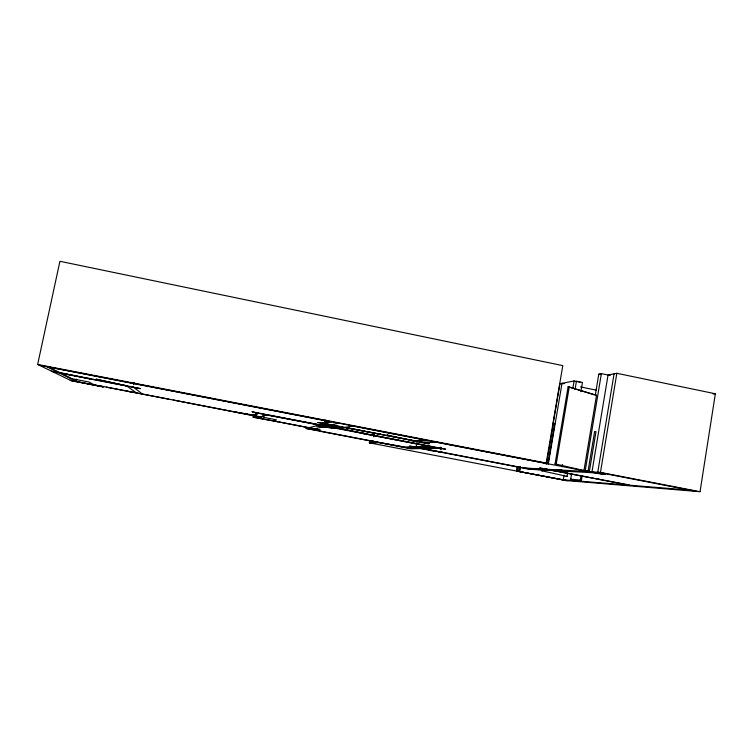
<?xml version="1.0" encoding="UTF-8"?>
<svg xmlns="http://www.w3.org/2000/svg" width="753" height="753" viewBox="0 0 753 753"><rect width="100%" height="100%" fill="white"/><g stroke="black" fill="none" stroke-linecap="round" stroke-linejoin="round"><path stroke-width="1.13" d="M700.036 491.709L715.35 393.772L616.839 373.29L608.048 375.013L591.962 471.924L600.461 472.395L700.036 491.709L565.936 480.536M614.072 373.827L597.76 472.244L696.713 491.436M600.461 472.395L616.839 373.29M571.725 479.397L570.699 479.2L571.659 473.515M581.128 475.454L580.375 479.962L581.429 480.16L582.182 475.651M595.341 394.798L598.786 374.156L601.383 373.629L610.212 375.465M583.961 470.559L596.517 395.231L568.129 386.75L555.065 463.904L583.961 470.559L582.813 470.399M582.709 470.493L585.222 470.625L601.383 373.629M569.277 386.816L556.213 464.064L555.065 463.904M572.929 387.88L574.097 380.952L580.092 382.185M562.002 466.794L562.397 464.479M575.076 389.301L576.44 381.206L582.436 382.439L580.883 391.682M564.072 475.19L563.3 479.793L690.172 490.175M566.171 476.263L567.094 476.404L567.668 472.969M546.217 464.46L546.612 462.144M553.097 423.995L559.978 383.541L564.345 383.597M38.968 365.101L543.958 462.982L546.687 463.133L553.474 423.224L554.801 423.497L548.024 463.396L544.231 463.048M548.212 464.601L562.049 383.126M517.33 466.549L516.558 471.039L568.139 480.725M517.085 470.004L517.669 466.644M517.386 470.023L517.772 467.773M518.506 471.162L519.288 466.653M519.495 471.35L520.267 466.841M520.361 466.766L519.561 471.387L517.537 471.227M440.336 449.532L440.74 447.169M441.06 449.635L441.465 447.357M416.955 442.576L416.108 447.197L531.204 469.364M566.595 480.649L369.346 442.839L369.77 440.561M370.203 440.665L369.939 442.933M373.441 436.684L373.855 434.443M373.639 436.693L374.053 434.443M322.378 425.153L342.991 427.826L322.378 425.153L322.811 422.866M324.006 423.817L324.807 420.325M324.985 420.296L324.327 423.732L331.64 421.831M325.691 420.089L325.042 423.544L381.093 434.387L380.02 434.5M254.382 414.884L253.93 417.171L277.772 421.736L252.923 417.275L253.403 414.988M254.175 415.063L253.723 417.369L255.098 416.07L255.775 412.625M255.775 413.557L255.323 415.863L258.345 412.992M133.573 384.614L134.043 382.336M76.853 379.088L76.373 381.376L59.44 372.98M37.65 364.461L59.92 261.291L562.792 365.619L546.217 463.057L37.65 364.461L71.281 380.726L102.897 386.76M247.361 414.028L235.821 412.089M259.634 418.273L264.425 414.47M274.243 421.012L276.407 419.845L262.806 417.171L265.903 414.818L438.199 448.016M278.384 421.878L320.11 429.916L277.273 421.595M318.519 424.551L327.884 426.358M90.586 379.079L140.482 388.642L59.807 372.641L48.653 367.069L329.739 421.548L323.423 423.233L317.766 422.461L323.752 423.751M308.372 427.892L305.887 428.542L319.705 430.98M308.89 427.751L318.801 425.172M320.364 424.767L323.828 423.864M311.827 429.464L325.023 426.367M330.351 425.125L326.887 426.057M331.631 424.824L338.634 423.186M330.642 425.181L323.536 423.807M332.289 425.351L330.765 425.2M328.412 426.527L258.081 413.237M328.788 426.593L328.035 426.763L330.049 426.829L256.858 412.682M329.56 426.678L330.68 426.951M559.498 383.842L574.097 380.952M321.333 431.29L320.759 431.403L410.752 448.741L420.174 448.6M361.468 433.201L362.372 433.088M361.788 433.267L430.33 446.567L414.734 446.934L410.479 446.115L409.378 446.143L413.613 446.962L405.378 447.15L371.775 441.211M362.701 433.154L364.17 433.361M362.372 433.389L363.36 433.267M363.605 433.634L364.603 433.512M713.082 394.035L715.35 393.772M383.305 434.801L415.214 440.91L426.527 440.307L352.658 425.991L345.279 427.384L383.315 434.782M372.236 441.079L373.516 441.267M372.867 441.456L373.883 441.39M369.346 442.839L377.611 442.359M412.588 440.467L324.148 423.779M370.363 443.028L378.674 442.566M412.493 440.797L413.886 440.721M416.475 441.23L428.551 440.609M442.331 452.233L441.465 452.026M247.37 414.018L254.166 415.289L256.528 412.945L251.944 411.759L256.782 412.691M435.366 441.936L421.576 442.538L410.893 440.477L411.599 440.684M405.274 447.433L432.137 446.849M409.557 448.477L420.569 448.299M421.736 448.28L439.573 447.997M409.688 448.534L419.063 448.383L432.213 450.576M423.393 448.543L439.677 448.308L445.663 449.174L330.661 426.932M429.389 450.369L441.766 452.129M438.651 451.781L440.646 451.913M518.45 467.152L520.154 467.236M584.752 470.889L587.82 471.566L524.126 468.008M585.297 471.011L588.046 471.152L594.654 431.441L595.971 431.704L589.373 471.406L586.606 471.265M525.745 468.319L561.418 470.258L567.48 471.434M529.867 469.072L565.136 471.058L559.084 469.891M604.433 473.533L595.934 473.053L436.655 442.265L424.485 442.783L429.342 443.724L427.958 443.771L421.529 442.604M605.459 473.816L600.132 473.515L605.092 474.475L602.456 474.315L594.343 472.828L529.444 469.27L414.978 447.226M595.369 395.165L596.517 395.231M570.699 479.2L581.429 480.16M565.014 480.405L565.672 480.518M336.478 427.478L335.669 427.384L361.92 433.144L361.101 433.041M387.814 435.083L386.92 434.97L411.524 440.439L410.62 440.317M542.358 470.841L541.435 470.71L567.094 476.404M597.92 478.936L598.936 479.115M316.269 425.831L322.331 426.998M70.17 380.18L101.504 386.477M261.235 417.002L101.947 386.233M71.055 380.613L103.575 386.92L93.993 384.698L88.948 382.025L71.968 378.721L61.398 373.432M260.98 417.2L173.143 400.022M306.367 428.41L410.601 448.459M517.198 471.143L566.388 480.574M546.687 463.133L548.024 463.396M585.222 470.625L598.531 473.204M412.164 440.401L422.913 442.482M51.355 371.088L89.296 378.75M568.797 471.387L569.701 471.557M52.484 371.634L91.104 379.117L88.769 378.307L89.72 378.844M629.452 485.007L539.59 467.952L626.082 484.65M580.412 386.891L596.489 390.195M598.786 374.156L600.96 374.608M568.129 386.75L594.277 394.826M46.507 366.56L58.367 372.443M101.476 386.185L102.352 386.684M106.267 387.136L168.888 399.203M127.662 391.259L128.198 391.626M129.836 391.682L130.354 392.04M125.083 385.348L125.704 385.79M126.843 386.007L136.481 392.962M133.102 386.891L142.581 394.139M96.657 379.267L96.073 379.211L125.393 385.564L96.657 379.267M333.748 428.146L318.265 426.189L334.803 428.382L333.748 428.146"/></g></svg>
